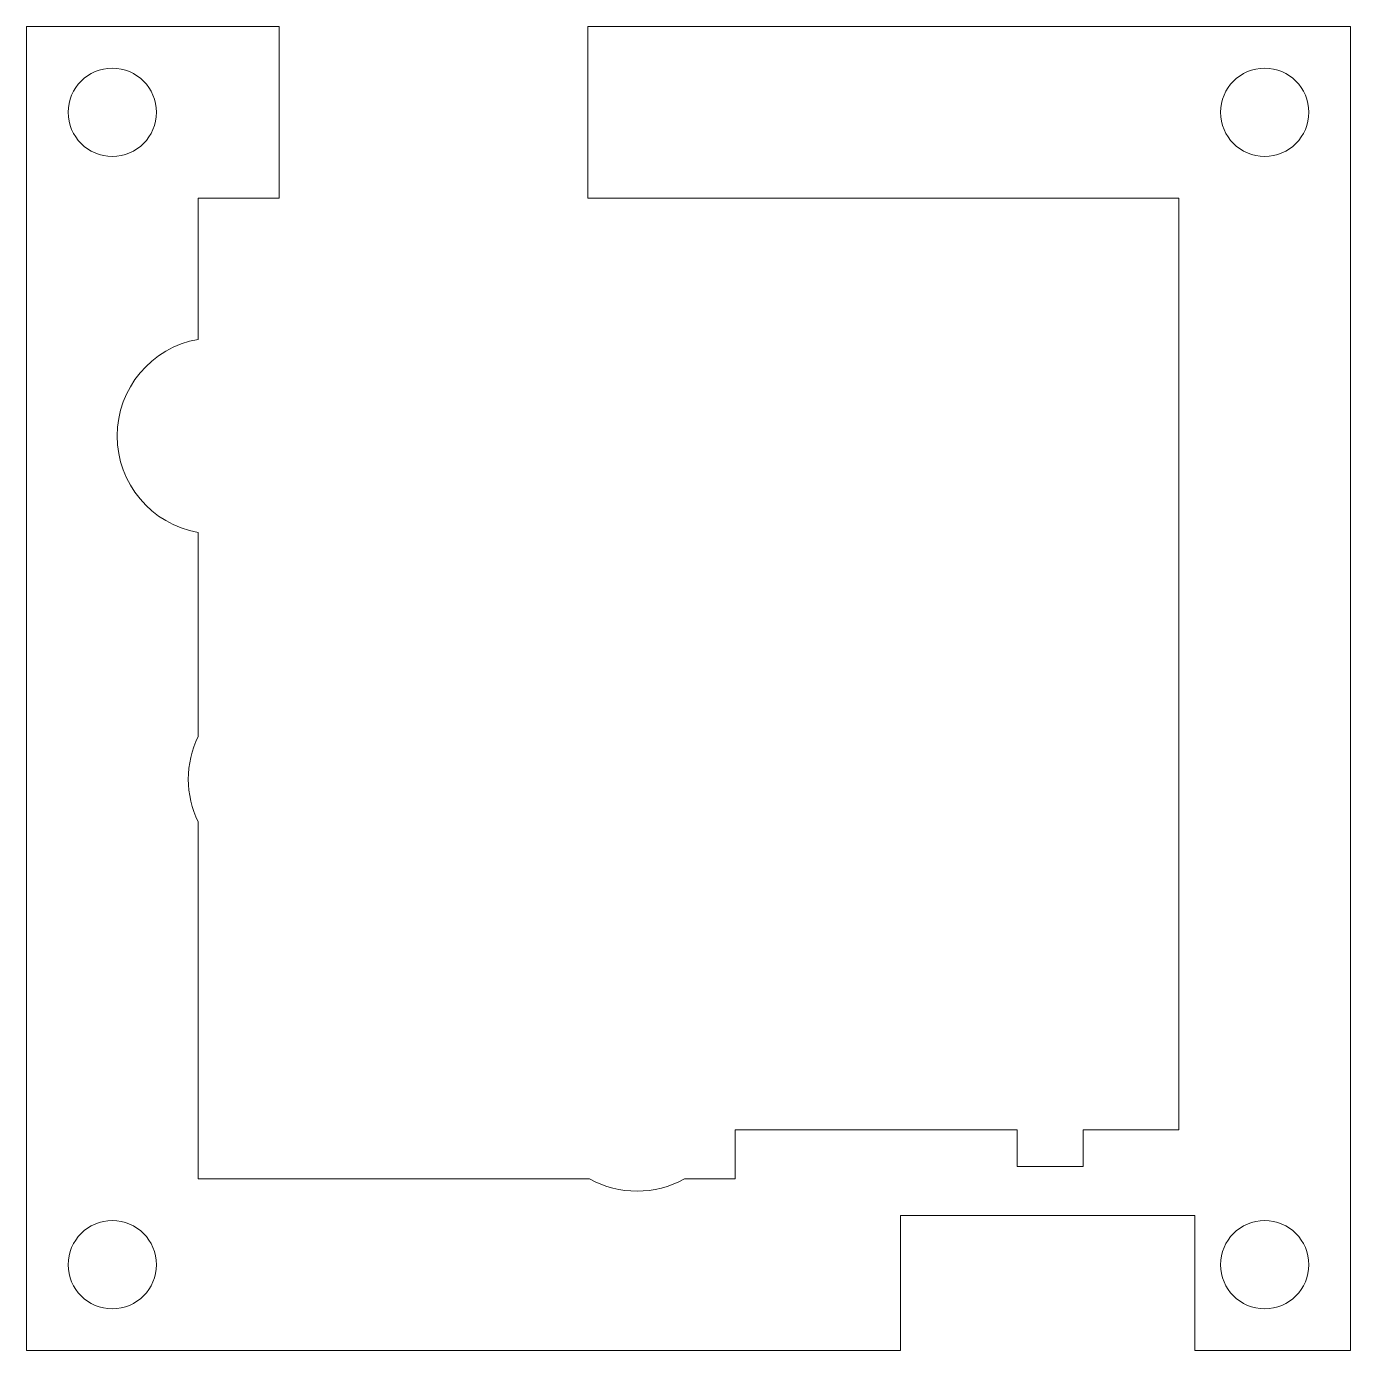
# Model space of a CAD drawing. Header units: millimetres. Extents: x -27 to 27, y -27 to 27.
import ezdxf

# ---------------------------------------------------------------- set-up
doc = ezdxf.new("R2010")
doc.units = ezdxf.units.MM

msp = doc.modelspace()

# ---------------------------------------------------------------- linework, layer by layer
at = {"color": 7, "linetype": 'Continuous', "lineweight": 15}
for p, q in [((-16.7, 27), (-27, 27)), ((-27, 27), (-27, -27)), ((-16.7, 20), (-16.7, 27)), ((27, 27), (-4.1, 27)), ((-4.1, 20), (-4.1, 27)), ((27, -27), (27, 27)), ((-20, 20), (-20, 14.238)), ((-20, 20), (-16.7, 20)), ((-4.1, 20), (20, 20)), ((20, -18), (20, 20)), ((-20, 6.362), (-20, -1.956)), ((-20, -5.444), (-20, -20)), ((1.9, -18), (13.4, -18)), ((1.9, -20), (1.9, -18)), ((13.4, -18), (13.4, -19.5)), ((16.1, -18), (20, -18)), ((16.1, -18), (16.1, -19.5)), ((13.4, -19.5), (16.1, -19.5)), ((-20, -20), (-4.036, -20)), ((-0.164, -20), (1.9, -20)), ((8.65, -21.5), (8.65, -27)), ((8.65, -21.5), (20.65, -21.5)), ((20.65, -21.5), (20.65, -27)), ((-27, -27), (8.65, -27)), ((20.65, -27), (27, -27))]:
    msp.add_line(p, q, dxfattribs=at)
for centre in [(-23.5, 23.5), (23.5, 23.5), (-23.5, -23.5), (23.5, -23.5)]:
    msp.add_circle(centre, 1.8, dxfattribs=at)
for centre, start, end in [((-19.3, 10.3), 100.0787, 259.9213), ((-16.4, -3.7), 154.1581, 205.8419), ((-2.1, -16.5), 241.045, 298.955)]:
    msp.add_arc(centre, 4, start, end, dxfattribs=at)

doc.saveas('drawing.dxf')
